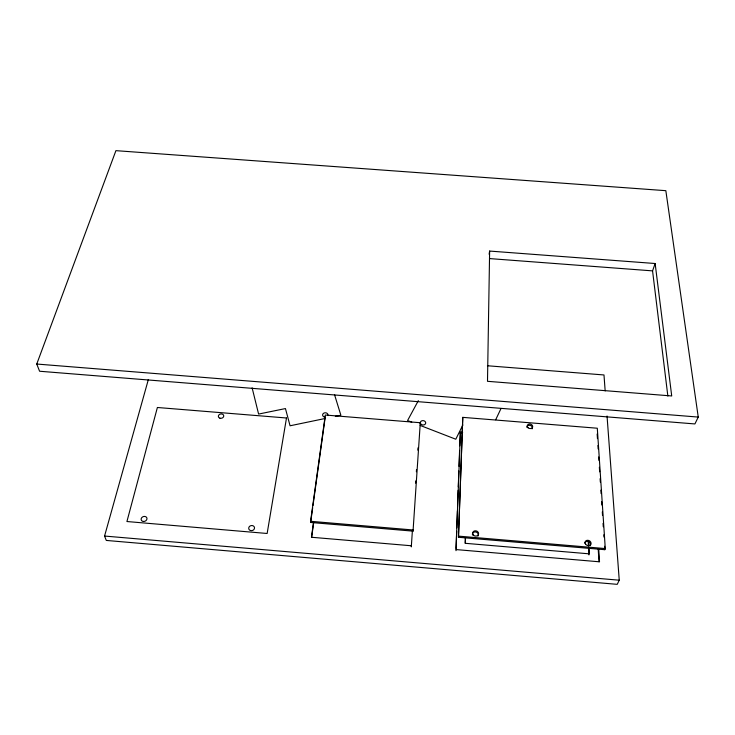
<?xml version="1.0" encoding="UTF-8"?>
<svg xmlns="http://www.w3.org/2000/svg" width="735" height="735" viewBox="0 0 735 735"><rect width="100%" height="100%" fill="white"/><g stroke="black" fill="none" stroke-linecap="round" stroke-linejoin="round"><path stroke-width="1.1" d="M489.629 251.067L487.498 381.309L671.716 395.963L655.142 263.516L489.629 251.067L489.115 254.255M465.163 543.257L465.338 537.579M465.512 537.625L465.347 543.312L589.387 553.85L589.075 548.163M458.465 537.276L462.784 417.361L597.298 428.229L605.282 548.567L604.795 549.688L458.465 537.276L462.784 417.361M456.058 548.393L456.674 531.304M456.793 527.886L457.409 510.797M457.537 507.38L458.153 490.291M458.272 486.873L458.851 470.924M459.017 466.367L459.586 450.408M459.752 445.851L460.395 432.134L462.673 432.318M455.976 550.671L460.395 432.134M413.042 531.139L420.291 422.726L325.302 415.027L310.583 521.299L310.648 522.466L413.042 531.139L413.171 529.99L310.583 521.299M412.372 530.946L411.306 546.868L411.425 545.774L311.465 537.257L313.459 522.594M415.615 483.171L415.762 480.892M416.377 471.787L416.524 469.509M417.82 450.16L417.967 447.881M420.163 423.976L420.291 422.726M311.677 537.23L313.67 522.576M310.648 522.466L312.678 507.775M312.991 505.524L325.182 417.416M607.037 416.01L619.247 580.2L617.244 584.343L106.29 540.436L104.563 536.045L148.36 379.517M667.858 396.091L652.561 270.875L655.142 263.516M36.75 364.036L115.919 150.657L665.837 190.677L698.25 417.076L694.924 423.939L39.589 371.239L36.75 364.036L698.25 417.076M495.693 419.74L500.912 408.724M462.866 424.977L455.783 439.227L420.154 425.418M418.344 400.63L407.576 420.549L411.765 422.175M325.403 418.435L290.068 425.785L285.446 408.568L258.601 414.071L252.123 387.841M335.344 416.359L340.865 415.211L334.489 394.539M489.565 258.582L652.561 270.875M487.424 365.754L603.986 374.96L605.171 390.928M460.202 433.319L462.49 433.512M458.677 536.146L605.282 548.567M456.169 549.587L599.521 561.806L598.74 549.229M104.563 536.045L619.247 580.2M597.16 434.045L597.463 438.62M597.922 445.493L598.143 448.929M598.676 456.94L598.906 460.376M599.356 467.249L599.659 471.824M600.109 478.696L600.339 482.132M600.862 490.144L601.092 493.58M601.625 501.601L601.846 505.037M602.305 511.9L602.525 515.336M603.058 523.357L603.288 526.784M603.812 534.804L603.968 537.092M604.574 546.252L604.795 549.688M598.216 549.155L598.988 561.733M588.698 541.346L588.946 545.894M588.202 541.291L588.45 545.829M588.579 548.108L588.946 554.925M325.21 417.131A2.674 2.177 -1.9 0 1 322.628 414.742A2.674 2.177 -1.9 0 1 325.807 412.813A2.674 2.177 -1.9 0 1 327.847 415.541M526.866 427.32A2.793 2.233 14.7 0 1 530.312 425.427A2.793 2.233 14.7 0 1 532.039 428.873M472.476 535.007A3.013 2.618 16.3 0 1 475.821 531.984A3.013 2.618 16.3 0 1 477.925 536.109M584.674 543.137A3.096 2.572 25.5 0 1 588.625 541.704A3.096 2.572 25.5 0 1 590.288 545.627M286.494 417.994L267.145 533.481L126.925 521.528L157.382 407.493L286.494 417.994M421.394 424.472A2.683 2.187 6.6 0 0 425.684 423.204A2.683 2.187 6.6 0 0 422.028 420.732A2.683 2.187 6.6 0 0 421.394 424.472M219.921 418.178A2.71 2.168 -10 0 0 223.743 415.771A2.71 2.168 -10 0 0 219.508 414.439A2.71 2.168 -10 0 0 219.921 418.178M250.433 530.505A2.931 2.545 -13.1 0 0 254.512 527.666A2.931 2.545 -13.1 0 0 249.9 526.113A2.931 2.545 -13.1 0 0 250.433 530.505M143.408 521.473A2.995 2.471 -20.8 0 0 146.853 517.881A2.995 2.471 -20.8 0 0 141.901 517.468A2.995 2.471 -20.8 0 0 143.408 521.473M528.015 427.752A2.802 2.233 14.7 0 0 532.627 427.108A2.802 2.233 14.7 0 0 529.191 424.067A2.802 2.233 14.7 0 0 528.015 427.752M585.538 544.065A3.105 2.582 25.5 0 0 590.747 544.497A3.105 2.582 25.5 0 0 587.917 540.28A3.105 2.582 25.5 0 0 585.538 544.065M473.459 535.126A3.013 2.628 16.2 0 0 478.485 534.354A3.013 2.628 16.2 0 0 474.893 530.817A3.013 2.628 16.2 0 0 473.459 535.126"/></g></svg>
